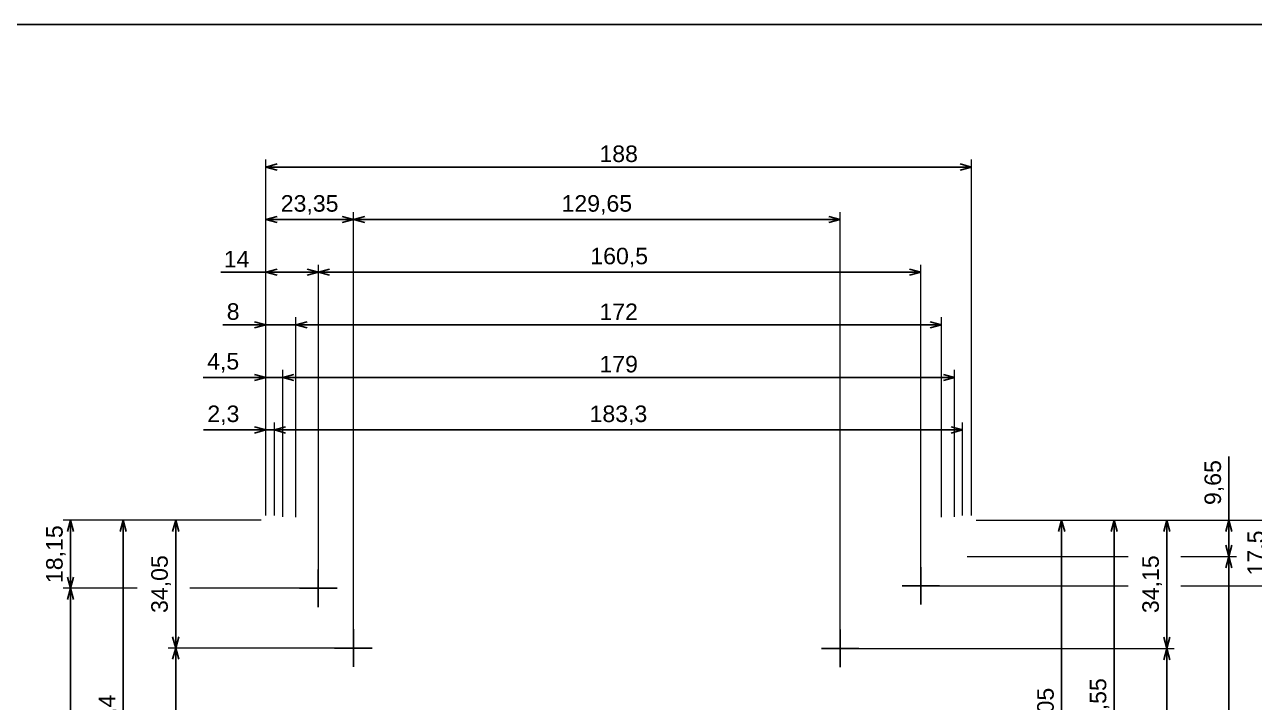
# Paper-space layout 'Base' of a CAD drawing. Header units: millimetres. Extents: x 0 to 413, y 1 to 290.
# Drawn here: x 109.5 to 273.3, y 200 to 290.2 of the extents above; entities that cross this region are included whole.
import ezdxf

# ---------------------------------------------------------------- set-up
doc = ezdxf.new("R2010")
doc.units = ezdxf.units.MM
doc.layers.add('MD_Annotation', color=7, linetype='Continuous', lineweight=25)
doc.layers.add('Tabelka', color=7, linetype='Continuous')
doc.styles.get("Standard").update_dxf_attribs({"font": 'arial.ttf'})
doc.dimstyles.new('ISO-25', dxfattribs={"dimtxt": 2.2, "dimasz": 1.5, "dimexe": 1, "dimexo": 0.625, "dimtad": 1, "dimrnd": 0.05, "dimtxsty": 'Standard', "dimblk": 'OPEN30', "dimcen": 2.5, "dimadec": 0, "dimazin": 0, "dimtfac": 1, "dimtmove": 0, "dimatfit": 3, "dimfxl": 1, "dimlwe": 18, "dimarcsym": 0})

# ---------------------------------------------------------------- blocks, each defined once
blk = doc.blocks.new('_Open30')
at = {"color": 0, "linetype": 'ByBlock', "lineweight": -2}
for p, q in [((-1, 0.27), (0, 0)), ((0, 0), (-1, -0.27)), ((0, 0), (-1, 0))]:
    blk.add_line(p, q, dxfattribs=at)
blk = doc.blocks.new('*D69')
at = {"layer": 'Defpoints', "color": 0, "transparency": 16777216}
for p in [(235.65, 271.24), (141.65, 224.25), (235.65, 224.25)]:
    blk.add_point(p, dxfattribs=at)
at = {"layer": 'MD_Annotation', "color": 0, "lineweight": 18, "transparency": 16777216}
for p, q in [((141.65, 224.87), (141.65, 272.24)), ((235.65, 224.87), (235.65, 272.24))]:
    blk.add_line(p, q, dxfattribs=at)
at = {"layer": 'MD_Annotation', "color": 0, "lineweight": -2, "transparency": 16777216}
blk.add_line((143.15, 271.24), (234.15, 271.24), dxfattribs=at)
at = {"layer": 'MD_Annotation', "color": 0, "lineweight": -2, "transparency": 16777216, "xscale": 1.5, "yscale": 1.5, "zscale": 1.5, "rotation": 180}
blk.add_blockref('_Open30', (141.65, 271.24), dxfattribs=at)
at = {"layer": 'MD_Annotation', "color": 0, "lineweight": -2, "transparency": 16777216, "xscale": 1.5, "yscale": 1.5, "zscale": 1.5}
blk.add_blockref('_Open30', (235.65, 271.24), dxfattribs=at)
at = {"layer": 'MD_Annotation', "color": 0, "transparency": 16777216, "insert": (188.65, 272.99), "char_height": 2.2, "attachment_point": 5}
blk.add_mtext('188', dxfattribs=at)
blk = doc.blocks.new('*D70')
at = {"layer": 'Defpoints', "color": 0, "transparency": 16777216}
for p in [(142.79, 236.24), (141.65, 224.25), (142.79, 224.24)]:
    blk.add_point(p, dxfattribs=at)
at = {"layer": 'MD_Annotation', "color": 0, "lineweight": -2, "transparency": 16777216}
for p, q in [((140.15, 236.24), (133.35, 236.24)), ((142.79, 236.24), (141.65, 236.24)), ((144.29, 236.24), (145.79, 236.24))]:
    blk.add_line(p, q, dxfattribs=at)
at = {"layer": 'MD_Annotation', "color": 0, "lineweight": 18, "transparency": 16777216}
for p, q in [((141.65, 224.87), (141.65, 237.24)), ((142.79, 224.87), (142.79, 237.24))]:
    blk.add_line(p, q, dxfattribs=at)
at = {"layer": 'MD_Annotation', "color": 0, "lineweight": -2, "transparency": 16777216, "xscale": 1.5, "yscale": 1.5, "zscale": 1.5}
blk.add_blockref('_Open30', (141.65, 236.24), dxfattribs=at)
at = {"layer": 'MD_Annotation', "color": 0, "lineweight": -2, "transparency": 16777216, "xscale": 1.5, "yscale": 1.5, "zscale": 1.5, "rotation": 180}
blk.add_blockref('_Open30', (142.79, 236.24), dxfattribs=at)
at = {"layer": 'MD_Annotation', "color": 0, "transparency": 16777216, "insert": (136, 238.19), "char_height": 2.2, "attachment_point": 5}
blk.add_mtext('2,3', dxfattribs=at)
blk = doc.blocks.new('*D71')
at = {"layer": 'Defpoints', "color": 0, "transparency": 16777216}
for p in [(234.45, 236.24), (142.79, 224.24), (234.45, 224.25)]:
    blk.add_point(p, dxfattribs=at)
at = {"layer": 'MD_Annotation', "color": 0, "lineweight": 18, "transparency": 16777216}
for p, q in [((142.79, 224.87), (142.79, 237.24)), ((234.45, 224.87), (234.45, 237.24))]:
    blk.add_line(p, q, dxfattribs=at)
at = {"layer": 'MD_Annotation', "color": 0, "lineweight": -2, "transparency": 16777216}
blk.add_line((144.29, 236.24), (232.95, 236.24), dxfattribs=at)
at = {"layer": 'MD_Annotation', "color": 0, "lineweight": -2, "transparency": 16777216, "xscale": 1.5, "yscale": 1.5, "zscale": 1.5, "rotation": 180}
blk.add_blockref('_Open30', (142.79, 236.24), dxfattribs=at)
at = {"layer": 'MD_Annotation', "color": 0, "lineweight": -2, "transparency": 16777216, "xscale": 1.5, "yscale": 1.5, "zscale": 1.5}
blk.add_blockref('_Open30', (234.45, 236.24), dxfattribs=at)
at = {"layer": 'MD_Annotation', "color": 0, "transparency": 16777216, "insert": (188.62, 238.19), "char_height": 2.2, "attachment_point": 5}
blk.add_mtext('183,3', dxfattribs=at)
blk = doc.blocks.new('*D72')
at = {"layer": 'Defpoints', "color": 0, "transparency": 16777216}
for p in [(141.65, 243.24), (141.65, 224.25), (143.9, 224.03)]:
    blk.add_point(p, dxfattribs=at)
at = {"layer": 'MD_Annotation', "color": 0, "lineweight": 18, "transparency": 16777216}
for p, q in [((141.65, 224.87), (141.65, 244.24)), ((143.9, 224.66), (143.9, 244.24))]:
    blk.add_line(p, q, dxfattribs=at)
at = {"layer": 'MD_Annotation', "color": 0, "lineweight": -2, "transparency": 16777216}
for p, q in [((140.15, 243.24), (133.29, 243.24)), ((143.9, 243.24), (141.65, 243.24)), ((145.4, 243.24), (146.9, 243.24))]:
    blk.add_line(p, q, dxfattribs=at)
at = {"layer": 'MD_Annotation', "color": 0, "lineweight": -2, "transparency": 16777216, "xscale": 1.5, "yscale": 1.5, "zscale": 1.5}
blk.add_blockref('_Open30', (141.65, 243.24), dxfattribs=at)
at = {"layer": 'MD_Annotation', "color": 0, "lineweight": -2, "transparency": 16777216, "xscale": 1.5, "yscale": 1.5, "zscale": 1.5, "rotation": 180}
blk.add_blockref('_Open30', (143.9, 243.24), dxfattribs=at)
at = {"layer": 'MD_Annotation', "color": 0, "transparency": 16777216, "insert": (135.97, 245.18), "char_height": 2.2, "attachment_point": 5}
blk.add_mtext('4,5', dxfattribs=at)
blk = doc.blocks.new('*D73')
at = {"layer": 'Defpoints', "color": 0, "transparency": 16777216}
for p in [(233.4, 243.24), (143.9, 224.03), (233.4, 224.03)]:
    blk.add_point(p, dxfattribs=at)
at = {"layer": 'MD_Annotation', "color": 0, "lineweight": 18, "transparency": 16777216}
for p, q in [((143.9, 224.66), (143.9, 244.24)), ((233.4, 224.66), (233.4, 244.24))]:
    blk.add_line(p, q, dxfattribs=at)
at = {"layer": 'MD_Annotation', "color": 0, "lineweight": -2, "transparency": 16777216}
blk.add_line((145.4, 243.24), (231.9, 243.24), dxfattribs=at)
at = {"layer": 'MD_Annotation', "color": 0, "lineweight": -2, "transparency": 16777216, "xscale": 1.5, "yscale": 1.5, "zscale": 1.5, "rotation": 180}
blk.add_blockref('_Open30', (143.9, 243.24), dxfattribs=at)
at = {"layer": 'MD_Annotation', "color": 0, "lineweight": -2, "transparency": 16777216, "xscale": 1.5, "yscale": 1.5, "zscale": 1.5}
blk.add_blockref('_Open30', (233.4, 243.24), dxfattribs=at)
at = {"layer": 'MD_Annotation', "color": 0, "transparency": 16777216, "insert": (188.65, 244.99), "char_height": 2.2, "attachment_point": 5}
blk.add_mtext('179', dxfattribs=at)
blk = doc.blocks.new('*D74')
at = {"layer": 'Defpoints', "color": 0, "transparency": 16777216}
for p in [(145.65, 250.24), (141.65, 224.25), (145.65, 224)]:
    blk.add_point(p, dxfattribs=at)
at = {"layer": 'MD_Annotation', "color": 0, "lineweight": 18, "transparency": 16777216}
for p, q in [((141.65, 224.87), (141.65, 251.24)), ((145.65, 224.63), (145.65, 251.24))]:
    blk.add_line(p, q, dxfattribs=at)
at = {"layer": 'MD_Annotation', "color": 0, "lineweight": -2, "transparency": 16777216}
for p, q in [((140.15, 250.24), (135.95, 250.24)), ((145.65, 250.24), (141.65, 250.24)), ((147.15, 250.24), (148.65, 250.24))]:
    blk.add_line(p, q, dxfattribs=at)
at = {"layer": 'MD_Annotation', "color": 0, "lineweight": -2, "transparency": 16777216, "xscale": 1.5, "yscale": 1.5, "zscale": 1.5}
blk.add_blockref('_Open30', (141.65, 250.24), dxfattribs=at)
at = {"layer": 'MD_Annotation', "color": 0, "lineweight": -2, "transparency": 16777216, "xscale": 1.5, "yscale": 1.5, "zscale": 1.5, "rotation": 180}
blk.add_blockref('_Open30', (145.65, 250.24), dxfattribs=at)
at = {"layer": 'MD_Annotation', "color": 0, "transparency": 16777216, "insert": (137.3, 251.99), "char_height": 2.2, "attachment_point": 5}
blk.add_mtext('8', dxfattribs=at)
blk = doc.blocks.new('*D75')
at = {"layer": 'Defpoints', "color": 0, "transparency": 16777216}
for p in [(231.65, 250.24), (145.65, 224), (231.65, 224)]:
    blk.add_point(p, dxfattribs=at)
at = {"layer": 'MD_Annotation', "color": 0, "lineweight": 18, "transparency": 16777216}
for p, q in [((145.65, 224.63), (145.65, 251.24)), ((231.65, 224.63), (231.65, 251.24))]:
    blk.add_line(p, q, dxfattribs=at)
at = {"layer": 'MD_Annotation', "color": 0, "lineweight": -2, "transparency": 16777216}
blk.add_line((147.15, 250.24), (230.15, 250.24), dxfattribs=at)
at = {"layer": 'MD_Annotation', "color": 0, "lineweight": -2, "transparency": 16777216, "xscale": 1.5, "yscale": 1.5, "zscale": 1.5, "rotation": 180}
blk.add_blockref('_Open30', (145.65, 250.24), dxfattribs=at)
at = {"layer": 'MD_Annotation', "color": 0, "lineweight": -2, "transparency": 16777216, "xscale": 1.5, "yscale": 1.5, "zscale": 1.5}
blk.add_blockref('_Open30', (231.65, 250.24), dxfattribs=at)
at = {"layer": 'MD_Annotation', "color": 0, "transparency": 16777216, "insert": (188.65, 251.97), "char_height": 2.2, "attachment_point": 5}
blk.add_mtext('172', dxfattribs=at)
blk = doc.blocks.new('*D76')
at = {"layer": 'Defpoints', "color": 0, "transparency": 16777216}
for p in [(141.65, 224.25), (115.65, 215.17), (148.65, 215.17)]:
    blk.add_point(p, dxfattribs=at)
at = {"layer": 'MD_Annotation', "color": 0, "lineweight": 18, "transparency": 16777216}
for p, q in [((141.02, 224.25), (114.65, 224.25)), ((124.5, 215.17), (114.65, 215.17)), ((148.02, 215.17), (131.52, 215.17))]:
    blk.add_line(p, q, dxfattribs=at)
at = {"layer": 'MD_Annotation', "color": 0, "lineweight": -2, "transparency": 16777216}
blk.add_line((115.65, 222.75), (115.65, 216.67), dxfattribs=at)
at = {"layer": 'MD_Annotation', "color": 0, "lineweight": -2, "transparency": 16777216, "xscale": 1.5, "yscale": 1.5, "zscale": 1.5}
for p, rotation in [((115.65, 224.25), 90), ((115.65, 215.17), 270)]:
    blk.add_blockref('_Open30', p, dxfattribs=dict(at, rotation=rotation))
at = {"layer": 'MD_Annotation', "color": 0, "transparency": 16777216, "insert": (113.7, 219.71), "char_height": 2.2, "attachment_point": 5, "rotation": 90}
blk.add_mtext('18,15', dxfattribs=at)
blk = doc.blocks.new('*D78')
at = {"layer": 'Defpoints', "color": 0, "transparency": 16777216}
for p in [(141.65, 257.24), (141.65, 224.25), (148.65, 215.17)]:
    blk.add_point(p, dxfattribs=at)
at = {"layer": 'MD_Annotation', "color": 0, "lineweight": -2, "transparency": 16777216}
for p, q in [((141.65, 257.24), (135.66, 257.24)), ((147.15, 257.24), (143.15, 257.24))]:
    blk.add_line(p, q, dxfattribs=at)
at = {"layer": 'MD_Annotation', "color": 0, "lineweight": 18, "transparency": 16777216}
for p, q in [((141.65, 224.87), (141.65, 258.24)), ((148.65, 215.8), (148.65, 258.24))]:
    blk.add_line(p, q, dxfattribs=at)
at = {"layer": 'MD_Annotation', "color": 0, "lineweight": -2, "transparency": 16777216, "xscale": 1.5, "yscale": 1.5, "zscale": 1.5, "rotation": 180}
blk.add_blockref('_Open30', (141.65, 257.24), dxfattribs=at)
at = {"layer": 'MD_Annotation', "color": 0, "lineweight": -2, "transparency": 16777216, "xscale": 1.5, "yscale": 1.5, "zscale": 1.5}
blk.add_blockref('_Open30', (148.65, 257.24), dxfattribs=at)
at = {"layer": 'MD_Annotation', "color": 0, "transparency": 16777216, "insert": (137.76, 258.97), "char_height": 2.2, "attachment_point": 5}
blk.add_mtext('14', dxfattribs=at)
blk = doc.blocks.new('*D79')
at = {"layer": 'Defpoints', "color": 0, "transparency": 16777216}
for p in [(228.9, 257.24), (148.65, 215.17), (228.9, 215.5)]:
    blk.add_point(p, dxfattribs=at)
at = {"layer": 'MD_Annotation', "color": 0, "lineweight": 18, "transparency": 16777216}
for p, q in [((148.65, 215.8), (148.65, 258.24)), ((228.9, 216.12), (228.9, 258.24))]:
    blk.add_line(p, q, dxfattribs=at)
at = {"layer": 'MD_Annotation', "color": 0, "lineweight": -2, "transparency": 16777216}
blk.add_line((150.15, 257.24), (227.4, 257.24), dxfattribs=at)
at = {"layer": 'MD_Annotation', "color": 0, "lineweight": -2, "transparency": 16777216, "xscale": 1.5, "yscale": 1.5, "zscale": 1.5, "rotation": 180}
blk.add_blockref('_Open30', (148.65, 257.24), dxfattribs=at)
at = {"layer": 'MD_Annotation', "color": 0, "lineweight": -2, "transparency": 16777216, "xscale": 1.5, "yscale": 1.5, "zscale": 1.5}
blk.add_blockref('_Open30', (228.9, 257.24), dxfattribs=at)
at = {"layer": 'MD_Annotation', "color": 0, "transparency": 16777216, "insert": (188.72, 259.19), "char_height": 2.2, "attachment_point": 5}
blk.add_mtext('160,5', dxfattribs=at)
blk = doc.blocks.new('*D80')
at = {"layer": 'Defpoints', "color": 0, "transparency": 16777216}
for p in [(235.65, 224.25), (275.65, 224.25), (228.9, 215.5)]:
    blk.add_point(p, dxfattribs=at)
at = {"layer": 'MD_Annotation', "color": 0, "lineweight": 18, "transparency": 16777216}
for p, q in [((236.27, 224.25), (276.65, 224.25)), ((229.52, 215.5), (256.5, 215.5)), ((263.52, 215.5), (276.65, 215.5))]:
    blk.add_line(p, q, dxfattribs=at)
at = {"layer": 'MD_Annotation', "color": 0, "lineweight": -2, "transparency": 16777216}
blk.add_line((275.65, 217), (275.65, 222.75), dxfattribs=at)
at = {"layer": 'MD_Annotation', "color": 0, "lineweight": -2, "transparency": 16777216, "xscale": 1.5, "yscale": 1.5, "zscale": 1.5}
for p, rotation in [((275.65, 224.25), 90), ((275.65, 215.5), 270)]:
    blk.add_blockref('_Open30', p, dxfattribs=dict(at, rotation=rotation))
at = {"layer": 'MD_Annotation', "color": 0, "transparency": 16777216, "insert": (273.7, 219.87), "char_height": 2.2, "attachment_point": 5, "rotation": 90}
blk.add_mtext('17,5', dxfattribs=at)
blk = doc.blocks.new('*D81')
at = {"layer": 'Defpoints', "color": 0, "transparency": 16777216}
for p in [(228.9, 215.5), (229.05, 134.02), (275.65, 134.02)]:
    blk.add_point(p, dxfattribs=at)
at = {"layer": 'MD_Annotation', "color": 0, "lineweight": 18, "transparency": 16777216}
for p, q in [((229.52, 215.5), (256.5, 215.5)), ((263.52, 215.5), (276.65, 215.5)), ((229.67, 134.02), (276.65, 134.02))]:
    blk.add_line(p, q, dxfattribs=at)
at = {"layer": 'MD_Annotation', "color": 0, "lineweight": -2, "transparency": 16777216}
blk.add_line((275.65, 214), (275.65, 135.52), dxfattribs=at)
at = {"layer": 'MD_Annotation', "color": 0, "lineweight": -2, "transparency": 16777216, "xscale": 1.5, "yscale": 1.5, "zscale": 1.5}
for p, rotation in [((275.65, 215.5), 90), ((275.65, 134.02), 270)]:
    blk.add_blockref('_Open30', p, dxfattribs=dict(at, rotation=rotation))
at = {"layer": 'MD_Annotation', "color": 0, "transparency": 16777216, "insert": (273.7, 174.76), "char_height": 2.2, "attachment_point": 5, "rotation": 90}
blk.add_mtext('162,95', dxfattribs=at)
blk = doc.blocks.new('*D92')
at = {"layer": 'Defpoints', "color": 0, "transparency": 16777216}
for p in [(141.65, 224.25), (129.65, 207.22), (153.32, 207.22)]:
    blk.add_point(p, dxfattribs=at)
at = {"layer": 'MD_Annotation', "color": 0, "lineweight": 18, "transparency": 16777216}
for p, q in [((141.02, 224.25), (128.65, 224.25)), ((152.7, 207.22), (128.65, 207.22))]:
    blk.add_line(p, q, dxfattribs=at)
at = {"layer": 'MD_Annotation', "color": 0, "lineweight": -2, "transparency": 16777216}
blk.add_line((129.65, 222.75), (129.65, 208.72), dxfattribs=at)
at = {"layer": 'MD_Annotation', "color": 0, "lineweight": -2, "transparency": 16777216, "xscale": 1.5, "yscale": 1.5, "zscale": 1.5}
for p, rotation in [((129.65, 224.25), 90), ((129.65, 207.22), 270)]:
    blk.add_blockref('_Open30', p, dxfattribs=dict(at, rotation=rotation))
at = {"layer": 'MD_Annotation', "color": 0, "transparency": 16777216, "insert": (127.7, 215.73), "char_height": 2.2, "attachment_point": 5, "rotation": 90}
blk.add_mtext('34,05', dxfattribs=at)
blk = doc.blocks.new('*D93')
at = {"layer": 'Defpoints', "color": 0, "transparency": 16777216}
for p in [(153.32, 207.22), (129.65, 174.22), (169.07, 174.22)]:
    blk.add_point(p, dxfattribs=at)
at = {"layer": 'MD_Annotation', "color": 0, "lineweight": 18, "transparency": 16777216}
for p, q in [((152.7, 207.22), (128.65, 207.22)), ((168.45, 174.22), (128.65, 174.22))]:
    blk.add_line(p, q, dxfattribs=at)
at = {"layer": 'MD_Annotation', "color": 0, "lineweight": -2, "transparency": 16777216}
blk.add_line((129.65, 205.72), (129.65, 175.72), dxfattribs=at)
at = {"layer": 'MD_Annotation', "color": 0, "lineweight": -2, "transparency": 16777216, "xscale": 1.5, "yscale": 1.5, "zscale": 1.5}
for p, rotation in [((129.65, 207.22), 90), ((129.65, 174.22), 270)]:
    blk.add_blockref('_Open30', p, dxfattribs=dict(at, rotation=rotation))
at = {"layer": 'MD_Annotation', "color": 0, "transparency": 16777216, "insert": (127.9, 190.72), "char_height": 2.2, "attachment_point": 5, "rotation": 90}
blk.add_mtext('66', dxfattribs=at)
blk = doc.blocks.new('*D95')
at = {"layer": 'Defpoints', "color": 0, "transparency": 16777216}
for p in [(235.65, 224.25), (218.15, 207.17), (261.65, 207.17)]:
    blk.add_point(p, dxfattribs=at)
at = {"layer": 'MD_Annotation', "color": 0, "lineweight": 18, "transparency": 16777216}
for p, q in [((236.27, 224.25), (262.65, 224.25)), ((218.77, 207.17), (262.65, 207.17))]:
    blk.add_line(p, q, dxfattribs=at)
at = {"layer": 'MD_Annotation', "color": 0, "lineweight": -2, "transparency": 16777216}
blk.add_line((261.65, 222.75), (261.65, 208.67), dxfattribs=at)
at = {"layer": 'MD_Annotation', "color": 0, "lineweight": -2, "transparency": 16777216, "xscale": 1.5, "yscale": 1.5, "zscale": 1.5}
for p, rotation in [((261.65, 224.25), 90), ((261.65, 207.17), 270)]:
    blk.add_blockref('_Open30', p, dxfattribs=dict(at, rotation=rotation))
at = {"layer": 'MD_Annotation', "color": 0, "transparency": 16777216, "insert": (259.7, 215.71), "char_height": 2.2, "attachment_point": 5, "rotation": 90}
blk.add_mtext('34,15', dxfattribs=at)
blk = doc.blocks.new('*D96')
at = {"layer": 'Defpoints', "color": 0, "transparency": 16777216}
for p in [(218.15, 207.17), (209.95, 169.25), (261.65, 169.25)]:
    blk.add_point(p, dxfattribs=at)
at = {"layer": 'MD_Annotation', "color": 0, "lineweight": 18, "transparency": 16777216}
for p, q in [((218.77, 207.17), (262.65, 207.17)), ((210.57, 169.25), (262.65, 169.25))]:
    blk.add_line(p, q, dxfattribs=at)
at = {"layer": 'MD_Annotation', "color": 0, "lineweight": -2, "transparency": 16777216}
blk.add_line((261.65, 205.67), (261.65, 170.75), dxfattribs=at)
at = {"layer": 'MD_Annotation', "color": 0, "lineweight": -2, "transparency": 16777216, "xscale": 1.5, "yscale": 1.5, "zscale": 1.5}
for p, rotation in [((261.65, 207.17), 90), ((261.65, 169.25), 270)]:
    blk.add_blockref('_Open30', p, dxfattribs=dict(at, rotation=rotation))
at = {"layer": 'MD_Annotation', "color": 0, "transparency": 16777216, "insert": (259.7, 188.21), "char_height": 2.2, "attachment_point": 5, "rotation": 90}
blk.add_mtext('75,85', dxfattribs=at)
blk = doc.blocks.new('*D98')
at = {"layer": 'Defpoints', "color": 0, "transparency": 16777216}
for p in [(141.65, 264.24), (141.65, 224.25), (153.32, 207.22)]:
    blk.add_point(p, dxfattribs=at)
at = {"layer": 'MD_Annotation', "color": 0, "lineweight": 18, "transparency": 16777216}
for p, q in [((141.65, 224.87), (141.65, 265.24)), ((153.32, 207.85), (153.32, 265.24))]:
    blk.add_line(p, q, dxfattribs=at)
at = {"layer": 'MD_Annotation', "color": 0, "lineweight": -2, "transparency": 16777216}
blk.add_line((151.82, 264.24), (143.15, 264.24), dxfattribs=at)
at = {"layer": 'MD_Annotation', "color": 0, "lineweight": -2, "transparency": 16777216, "xscale": 1.5, "yscale": 1.5, "zscale": 1.5, "rotation": 180}
blk.add_blockref('_Open30', (141.65, 264.24), dxfattribs=at)
at = {"layer": 'MD_Annotation', "color": 0, "lineweight": -2, "transparency": 16777216, "xscale": 1.5, "yscale": 1.5, "zscale": 1.5}
blk.add_blockref('_Open30', (153.32, 264.24), dxfattribs=at)
at = {"layer": 'MD_Annotation', "color": 0, "transparency": 16777216, "insert": (147.49, 266.19), "char_height": 2.2, "attachment_point": 5}
blk.add_mtext('23,35', dxfattribs=at)
blk = doc.blocks.new('*D99')
at = {"layer": 'Defpoints', "color": 0, "transparency": 16777216}
for p in [(218.15, 264.24), (153.32, 207.22), (218.15, 207.17)]:
    blk.add_point(p, dxfattribs=at)
at = {"layer": 'MD_Annotation', "color": 0, "lineweight": 18, "transparency": 16777216}
for p, q in [((153.32, 207.85), (153.32, 265.24)), ((218.15, 207.8), (218.15, 265.24))]:
    blk.add_line(p, q, dxfattribs=at)
at = {"layer": 'MD_Annotation', "color": 0, "lineweight": -2, "transparency": 16777216}
blk.add_line((154.82, 264.24), (216.65, 264.24), dxfattribs=at)
at = {"layer": 'MD_Annotation', "color": 0, "lineweight": -2, "transparency": 16777216, "xscale": 1.5, "yscale": 1.5, "zscale": 1.5, "rotation": 180}
blk.add_blockref('_Open30', (153.32, 264.24), dxfattribs=at)
at = {"layer": 'MD_Annotation', "color": 0, "lineweight": -2, "transparency": 16777216, "xscale": 1.5, "yscale": 1.5, "zscale": 1.5}
blk.add_blockref('_Open30', (218.15, 264.24), dxfattribs=at)
at = {"layer": 'MD_Annotation', "color": 0, "transparency": 16777216, "insert": (185.74, 266.19), "char_height": 2.2, "attachment_point": 5}
blk.add_mtext('129,65', dxfattribs=at)
blk = doc.blocks.new('*D122')
at = {"layer": 'Defpoints', "color": 0, "transparency": 16777216}
for p in [(235.65, 224.25), (228.45, 174.47), (254.65, 174.47)]:
    blk.add_point(p, dxfattribs=at)
at = {"layer": 'MD_Annotation', "color": 0, "lineweight": 18, "transparency": 16777216}
for p, q in [((236.27, 224.25), (255.65, 224.25)), ((229.07, 174.47), (255.65, 174.47))]:
    blk.add_line(p, q, dxfattribs=at)
at = {"layer": 'MD_Annotation', "color": 0, "lineweight": -2, "transparency": 16777216}
blk.add_line((254.65, 222.75), (254.65, 175.97), dxfattribs=at)
at = {"layer": 'MD_Annotation', "color": 0, "lineweight": -2, "transparency": 16777216, "xscale": 1.5, "yscale": 1.5, "zscale": 1.5}
for p, rotation in [((254.65, 224.25), 90), ((254.65, 174.47), 270)]:
    blk.add_blockref('_Open30', p, dxfattribs=dict(at, rotation=rotation))
at = {"layer": 'MD_Annotation', "color": 0, "transparency": 16777216, "insert": (252.7, 199.36), "char_height": 2.2, "attachment_point": 5, "rotation": 90}
blk.add_mtext('99,55', dxfattribs=at)
blk = doc.blocks.new('*D123')
at = {"layer": 'Defpoints', "color": 0, "transparency": 16777216}
for p in [(235.65, 224.25), (228.4, 170.22), (247.65, 170.22)]:
    blk.add_point(p, dxfattribs=at)
at = {"layer": 'MD_Annotation', "color": 0, "lineweight": 18, "transparency": 16777216}
for p, q in [((236.27, 224.25), (248.65, 224.25)), ((229.02, 170.22), (248.65, 170.22))]:
    blk.add_line(p, q, dxfattribs=at)
at = {"layer": 'MD_Annotation', "color": 0, "lineweight": -2, "transparency": 16777216}
blk.add_line((247.65, 222.75), (247.65, 171.72), dxfattribs=at)
at = {"layer": 'MD_Annotation', "color": 0, "lineweight": -2, "transparency": 16777216, "xscale": 1.5, "yscale": 1.5, "zscale": 1.5}
for p, rotation in [((247.65, 224.25), 90), ((247.65, 170.22), 270)]:
    blk.add_blockref('_Open30', p, dxfattribs=dict(at, rotation=rotation))
at = {"layer": 'MD_Annotation', "color": 0, "transparency": 16777216, "insert": (245.7, 197.23), "char_height": 2.2, "attachment_point": 5, "rotation": 90}
blk.add_mtext('108,05', dxfattribs=at)
blk = doc.blocks.new('*D124')
at = {"layer": 'Defpoints', "color": 0, "transparency": 16777216}
for p in [(141.65, 224.25), (122.65, 170.05), (148.25, 170.05)]:
    blk.add_point(p, dxfattribs=at)
at = {"layer": 'MD_Annotation', "color": 0, "lineweight": 18, "transparency": 16777216}
for p, q in [((141.02, 224.25), (121.65, 224.25)), ((147.62, 170.05), (121.65, 170.05))]:
    blk.add_line(p, q, dxfattribs=at)
at = {"layer": 'MD_Annotation', "color": 0, "lineweight": -2, "transparency": 16777216}
blk.add_line((122.65, 222.75), (122.65, 171.55), dxfattribs=at)
at = {"layer": 'MD_Annotation', "color": 0, "lineweight": -2, "transparency": 16777216, "xscale": 1.5, "yscale": 1.5, "zscale": 1.5}
for p, rotation in [((122.65, 224.25), 90), ((122.65, 170.05), 270)]:
    blk.add_blockref('_Open30', p, dxfattribs=dict(at, rotation=rotation))
at = {"layer": 'MD_Annotation', "color": 0, "transparency": 16777216, "insert": (120.7, 197.15), "char_height": 2.2, "attachment_point": 5, "rotation": 90}
blk.add_mtext('108,4', dxfattribs=at)
blk = doc.blocks.new('*D202')
at = {"layer": 'Defpoints', "color": 0, "transparency": 16777216}
for p in [(234.45, 219.41), (234.41, 129.91), (269.92, 129.91)]:
    blk.add_point(p, dxfattribs=at)
at = {"layer": 'MD_Annotation', "color": 0, "lineweight": 18, "transparency": 16777216}
for p, q in [((235.07, 219.41), (256.5, 219.41)), ((263.52, 219.41), (270.92, 219.41)), ((235.04, 129.91), (270.92, 129.91))]:
    blk.add_line(p, q, dxfattribs=at)
at = {"layer": 'MD_Annotation', "color": 0, "lineweight": -2, "transparency": 16777216}
blk.add_line((269.92, 217.91), (269.92, 131.41), dxfattribs=at)
at = {"layer": 'MD_Annotation', "color": 0, "lineweight": -2, "transparency": 16777216, "xscale": 1.5, "yscale": 1.5, "zscale": 1.5}
for p, rotation in [((269.92, 219.41), 90), ((269.92, 129.91), 270)]:
    blk.add_blockref('_Open30', p, dxfattribs=dict(at, rotation=rotation))
at = {"layer": 'MD_Annotation', "color": 0, "transparency": 16777216, "insert": (268.18, 174.66), "char_height": 2.2, "attachment_point": 5, "rotation": 90}
blk.add_mtext('179', dxfattribs=at)
blk = doc.blocks.new('*D203')
at = {"layer": 'Defpoints', "color": 0, "transparency": 16777216}
for p in [(235.65, 224.25), (234.45, 219.41), (269.92, 219.41)]:
    blk.add_point(p, dxfattribs=at)
at = {"layer": 'MD_Annotation', "color": 0, "lineweight": -2, "transparency": 16777216}
for p, q in [((269.92, 224.25), (269.92, 232.73)), ((269.92, 220.91), (269.92, 222.75))]:
    blk.add_line(p, q, dxfattribs=at)
at = {"layer": 'MD_Annotation', "color": 0, "lineweight": 18, "transparency": 16777216}
for p, q in [((236.27, 224.25), (270.92, 224.25)), ((235.07, 219.41), (256.5, 219.41)), ((263.52, 219.41), (270.92, 219.41))]:
    blk.add_line(p, q, dxfattribs=at)
at = {"layer": 'MD_Annotation', "color": 0, "lineweight": -2, "transparency": 16777216, "xscale": 1.5, "yscale": 1.5, "zscale": 1.5}
for p, rotation in [((269.92, 224.25), 90), ((269.92, 219.41), 270)]:
    blk.add_blockref('_Open30', p, dxfattribs=dict(at, rotation=rotation))
at = {"layer": 'MD_Annotation', "color": 0, "transparency": 16777216, "insert": (267.98, 229.24), "char_height": 2.2, "attachment_point": 5, "rotation": 90}
blk.add_mtext('9,65', dxfattribs=at)
blk = doc.blocks.new('*D206')
at = {"layer": 'Defpoints', "color": 0, "transparency": 16777216}
for p in [(148.65, 215.17), (115.65, 133.9), (148.45, 133.9)]:
    blk.add_point(p, dxfattribs=at)
at = {"layer": 'MD_Annotation', "color": 0, "lineweight": 18, "transparency": 16777216}
for p, q in [((124.5, 215.17), (114.65, 215.17)), ((148.02, 215.17), (131.52, 215.17)), ((147.82, 133.9), (114.65, 133.9))]:
    blk.add_line(p, q, dxfattribs=at)
at = {"layer": 'MD_Annotation', "color": 0, "lineweight": -2, "transparency": 16777216}
blk.add_line((115.65, 213.67), (115.65, 135.4), dxfattribs=at)
at = {"layer": 'MD_Annotation', "color": 0, "lineweight": -2, "transparency": 16777216, "xscale": 1.5, "yscale": 1.5, "zscale": 1.5}
for p, rotation in [((115.65, 215.17), 90), ((115.65, 133.9), 270)]:
    blk.add_blockref('_Open30', p, dxfattribs=dict(at, rotation=rotation))
at = {"layer": 'MD_Annotation', "color": 0, "transparency": 16777216, "insert": (113.7, 174.53), "char_height": 2.2, "attachment_point": 5, "rotation": 90}
blk.add_mtext('162,55', dxfattribs=at)

psp = doc.layouts.new('Base')

# ---------------------------------------------------------------- linework, layer by layer
at = {"layer": 'MD_Annotation'}
for p, q in [((228.8975, 212.9952), (228.8975, 217.9952)), ((148.6475, 212.6702), (148.6475, 217.6702)), ((146.1475, 215.1702), (151.1475, 215.1702)), ((226.3975, 215.4952), (231.3975, 215.4952)), ((153.3225, 204.7202), (153.3225, 209.7202)), ((218.1475, 204.6702), (218.1475, 209.6702)), ((150.8225, 207.2202), (155.8225, 207.2202)), ((215.6475, 207.1702), (220.6475, 207.1702))]:
    psp.add_line(p, q, dxfattribs=at)
at = {"layer": 'Tabelka'}
psp.add_lwpolyline([(0.2197, 290.193), (413.4761, 290.193), (413.4761, 0.5211), (0.2197, 0.5211)], close=True, dxfattribs=at)

# ---------------------------------------------------------------- dimensions: what is measured, and where the dimension line sits
at = {"layer": 'MD_Annotation'}
for base, p1, p2, angle, picture, middle in [((235.6475, 271.2405), (141.6475, 224.2482), (235.6475, 224.2482), 180, '*D69', (188.6475, 271.2405)), ((228.8975, 257.2405), (148.6475, 215.1702), (228.8975, 215.4952), 180, '*D79', (188.7181, 257.2405)), ((141.6475, 257.2405), (148.6475, 215.1702), (141.6475, 224.2482), 180, '*D78', (137.7575, 257.2405)), ((145.6475, 250.2405), (141.6475, 224.2482), (145.6475, 224.0012), 180, '*D74', (137.2977, 250.2405)), ((231.6475, 250.2405), (145.6475, 224.0012), (231.6475, 224.0012), 180, '*D75', (188.6475, 250.2405)), ((233.3975, 243.2405), (143.8975, 224.0307), (233.3975, 224.0307), 180, '*D73', (188.6475, 243.2405)), ((142.7886, 236.2405), (141.6475, 224.2482), (142.7886, 224.2405), 180, '*D70', (136.0011, 236.2405)), ((269.9245, 219.4122), (235.6475, 224.2482), (234.4475, 219.4122), 90, '*D203', (269.9245, 229.2388))]:
    dim = psp.add_linear_dim(base=base, p1=p1, p2=p2, angle=angle, dimstyle='ISO-25', override={"dimlfac": -2}, dxfattribs=at)
    dim.commit()
    dim.dimension.update_dxf_attribs({"geometry": picture, "text_midpoint": middle, "dimtype": 160})
for base, p1, p2, angle, picture, middle in [((141.6475, 264.2405), (153.3225, 207.2202), (141.6475, 224.2482), 180, '*D98', (147.485, 266.1876)), ((218.1475, 264.2405), (153.3225, 207.2202), (218.1475, 207.1702), 180, '*D99', (185.735, 266.1876)), ((141.6475, 243.2405), (143.8975, 224.0307), (141.6475, 224.2482), 180, '*D72', (135.9673, 245.1831)), ((234.4475, 236.2405), (142.7886, 224.2405), (234.4475, 224.2482), 180, '*D71', (188.618, 238.1876)), ((115.6475, 215.1702), (141.6475, 224.2482), (148.6475, 215.1702), 270, '*D76', (113.7004, 219.7092)), ((122.6475, 170.0512), (141.6475, 224.2482), (148.2475, 170.0512), 270, '*D124', (120.7004, 197.1497)), ((129.6475, 207.2202), (141.6475, 224.2482), (153.3225, 207.2202), 270, '*D92', (127.7004, 215.7342)), ((261.6475, 207.1702), (235.6475, 224.2482), (218.1475, 207.1702), 90, '*D95', (259.7004, 215.7092)), ((247.6475, 170.2201), (235.6475, 224.2482), (228.3975, 170.2201), 90, '*D123', (245.7004, 197.2342)), ((254.6475, 174.4701), (235.6475, 224.2482), (228.4475, 174.4701), 90, '*D122', (252.7004, 199.3592)), ((275.6475, 224.2482), (228.8975, 215.4952), (235.6475, 224.2482), 90, '*D80', (273.7004, 219.8717)), ((269.9245, 129.9122), (234.4475, 219.4122), (234.41, 129.9122), 90, '*D202', (268.1762, 174.6622)), ((115.6475, 133.8952), (148.6475, 215.1702), (148.4475, 133.8952), 270, '*D206', (113.7004, 174.5327)), ((275.6475, 134.0201), (228.8975, 215.4952), (229.0475, 134.0201), 90, '*D81', (273.7004, 174.7577)), ((129.6475, 174.2202), (153.3225, 207.2202), (169.0725, 174.2202), 270, '*D93', (127.8992, 190.7202)), ((261.6475, 169.2451), (218.1475, 207.1702), (209.9475, 169.2451), 90, '*D96', (259.7004, 188.2077))]:
    dim = psp.add_linear_dim(base=base, p1=p1, p2=p2, angle=angle, dimstyle='ISO-25', override={"dimlfac": -2}, dxfattribs=at)
    dim.commit()
    dim.dimension.update_dxf_attribs({"geometry": picture, "text_midpoint": middle})

doc.saveas('drawing.dxf')
